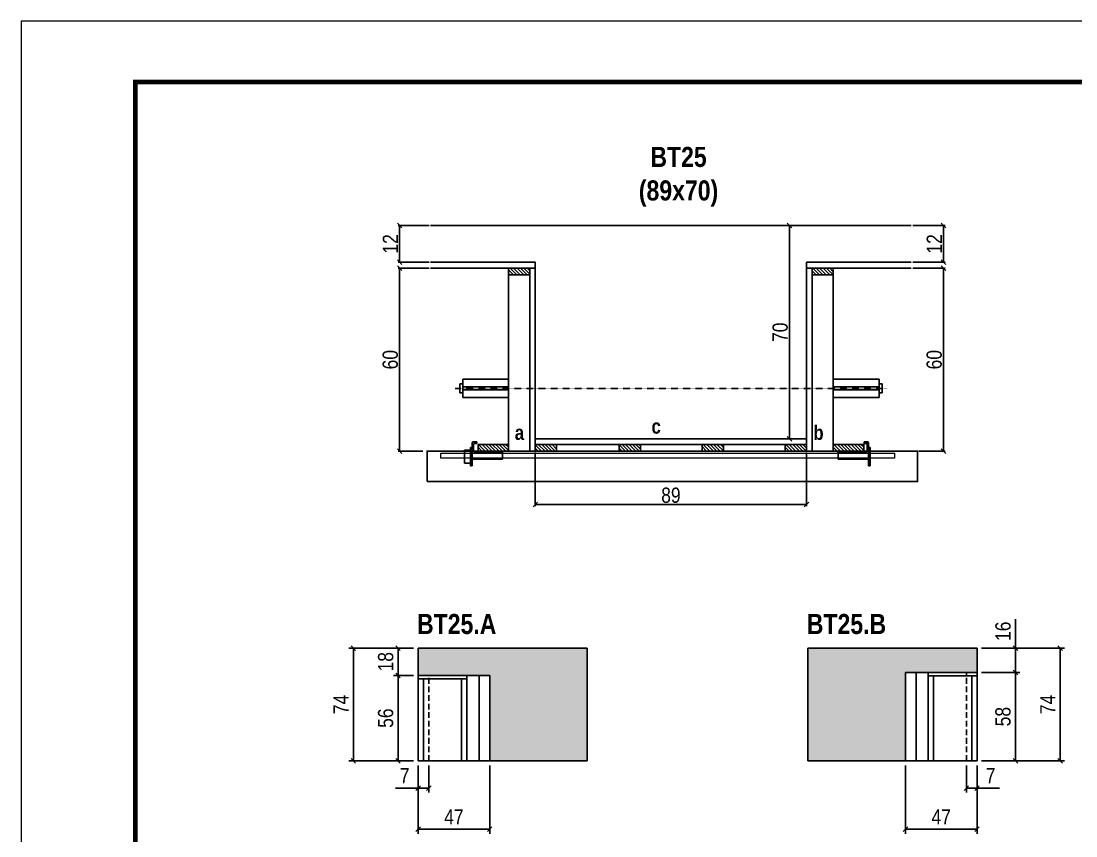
# Model space of a CAD drawing. Extents: x 3309 to 9563, y -2522 to 14608.
# Drawn here: x 4894 to 5587, y 2587 to 3122 of the extents above; entities that cross this region are included whole.
import ezdxf

# ---------------------------------------------------------------- set-up
doc = ezdxf.new("R2010")
doc.units = 0
doc.linetypes.add('DASHED', pattern=[0.75, 0.5, -0.25])
doc.linetypes.add('HIDDEN', pattern=[0.375, 0.25, -0.125])
for name, color, linetype in [('barrote', 251, 'Continuous'), ('COTA', 241, 'Continuous'), ('detalhes', 4, 'Continuous'), ('NOMENCLATURA', 7, 'Continuous'), ('Painéis', 200, 'Continuous'), ('presilha', 1, 'Continuous'), ('SARR_2.2x10', 60, 'Continuous'), ('SARR_2.2x7', 40, 'Continuous'), ('SARR_3.5x7', 81, 'Continuous'), ('TENSOR', 3, 'Continuous')]:
    doc.layers.add(name, color=color, linetype=linetype)
for name, color, linetype, lineweight in [('CONCRETO', 251, 'Continuous', 25), ('Folhas', 255, 'Continuous', 9), ('SARRAFO DE PRESSAO', 251, 'DASHED', 9), ('SCO-___-LAJ', 2, 'Continuous', 0)]:
    doc.layers.add(name, color=color, linetype=linetype, lineweight=lineweight)
doc.styles.add('COTA TECNICA', font='techl___.ttf', dxfattribs={"height": 10})
doc.styles.add('COTA TECNICA 2X', font='techl___.ttf', dxfattribs={"height": 10})
doc.styles.add('TECNICA', font='techb___.ttf', dxfattribs={"height": 10})
doc.dimstyles.new('PAINEL', dxfattribs={"dimtxt": 10, "dimasz": 3, "dimexe": 3, "dimexo": 3, "dimgap": 3, "dimtad": 1, "dimdec": 1, "dimzin": 12, "dimdsep": 46, "dimtxsty": 'COTA TECNICA', "dimblk1": 'OBLIQUE', "dimblk2": 'OBLIQUE', "dimsah": 1, "dimcen": 0.9, "dimclrd": 4, "dimclre": 4, "dimclrt": 240, "dimadec": 1, "dimazin": 3, "dimtfac": 1, "dimtdec": 1, "dimtmove": 0, "dimatfit": 3, "dimfxl": 1, "dimtolj": 1, "dimtzin": 12, "dimarcsym": 0})
doc.dimstyles.new('SECAO', dxfattribs={"dimscale": 0.333333, "dimtxt": 5, "dimasz": 9, "dimexe": 3, "dimexo": 3, "dimgap": 3, "dimtad": 1, "dimdec": 1, "dimlfac": 0.5, "dimzin": 12, "dimdsep": 46, "dimtxsty": 'COTA TECNICA 2X', "dimblk1": 'OBLIQUE', "dimblk2": 'OBLIQUE', "dimsah": 1, "dimcen": 0.9, "dimclrd": 4, "dimclre": 4, "dimclrt": 240, "dimadec": 1, "dimazin": 3, "dimtfac": 1, "dimtdec": 1, "dimtmove": 0, "dimatfit": 3, "dimfxl": 1, "dimtolj": 1, "dimtzin": 12, "dimarcsym": 0})

# ---------------------------------------------------------------- blocks, each defined once
blk = doc.blocks.new('9999999999')
at = {"layer": 'Folhas'}
blk.add_lwpolyline([(98138.98, 34190.21), (99623.98, 34190.21), (99623.98, 35240.21), (98138.98, 35240.21)], close=True, dxfattribs=at)
at = {"layer": 'Folhas', "color": 30, "const_width": 3}
blk.add_lwpolyline([(98213.98, 34230.21), (99583.98, 34230.21), (99583.98, 35200.21), (98213.98, 35200.21)], close=True, dxfattribs=at)
blk = doc.blocks.new('PRESILHA METÁLICA 1')
at = {"layer": 'presilha'}
for p, q in [((12, 21), (8.6, 21)), ((12, 21), (12, 19.5)), ((0, 13), (6, 13)), ((0, 13), (0, 0)), ((6, 15.5), (7.5, 15.5)), ((6, -2.5), (6, 15.5)), ((6, 13), (6, 0)), ((7.5, 10.6), (7.5, 19.9)), ((7.5, 15.5), (7.5, -2.5)), ((9, 11.6), (9, 18.9)), ((12, 19.5), (9.6, 19.5)), ((37.5, 11), (9.6, 11)), ((37.5, 11), (37.5, 4.1)), ((6, 0), (0, 0)), ((37.5, 4.1), (7.5, 4.1)), ((7.5, -2.5), (6, -2.5))]:
    blk.add_line(p, q, dxfattribs=at)
for centre, radius, start, end in [((8.6, 19.9), 1.14, 90, 180), ((9.6, 18.9), 0.57, 90, 180), ((9.6, 11.6), 0.57, 180, 270)]:
    blk.add_arc(centre, radius, start, end, dxfattribs=at)
blk = doc.blocks.new('PRESILHA METÁLICA 2')
at = {"layer": 'presilha'}
for p, q in [((-5.2, 23.5), (-5.2, 22)), ((-5.2, 23.5), (-1.9, 23.5)), ((-5.2, 22), (-2.8, 22)), ((-2.2, 14.1), (-2.2, 21.4)), ((-0.8, 14.6), (-0.8, 22.4)), ((-30.8, 13.5), (-30.8, 6.6)), ((-30.8, 13.5), (-2.8, 13.5)), ((0.8, 18), (-0.8, 18)), ((-0.8, 18), (-0.8, 0)), ((0.8, 0), (0.8, 18)), ((-30.8, 6.6), (-0.8, 6.6)), ((-0.8, 0), (0.8, 0))]:
    blk.add_line(p, q, dxfattribs=at)
for centre, radius, start, end in [((-2.8, 21.4), 0.57, 0, 90), ((-1.9, 22.4), 1.14, 0, 90), ((-2.8, 14.1), 0.57, 270, 0)]:
    blk.add_arc(centre, radius, start, end, dxfattribs=at)
blk = doc.blocks.new('_Oblique')
at = {"color": 0, "linetype": 'ByBlock', "lineweight": -2}
blk.add_line((-0.5, -0.5), (0.5, 0.5), dxfattribs=at)
blk = doc.blocks.new('*D3094')
at = {"layer": 'COTA', "color": 4, "lineweight": -2, "transparency": 16777216}
for p, q in [((5162.17, 2959.9), (5141.82, 2959.9)), ((5142.82, 2959.9), (5142.82, 2839.9)), ((5158.06, 2839.9), (5141.82, 2839.9))]:
    blk.add_line(p, q, dxfattribs=at)
at = {"layer": 'Defpoints', "color": 0, "transparency": 16777216}
for p in [(5163.17, 2959.9), (5142.82, 2839.9), (5159.06, 2839.9)]:
    blk.add_point(p, dxfattribs=at)
at = {"layer": 'COTA', "color": 4, "lineweight": -2, "transparency": 16777216, "xscale": 3, "yscale": 3, "zscale": 3}
for p, rotation in [((5142.82, 2959.9), 90), ((5142.82, 2839.9), 270)]:
    blk.add_blockref('_Oblique', p, dxfattribs=dict(at, rotation=rotation))
at = {"layer": 'COTA', "color": 240, "transparency": 16777216, "insert": (5136.72, 2899.9), "char_height": 10, "attachment_point": 5, "rotation": 90, "style": 'COTA TECNICA 2X'}
blk.add_mtext('\\A1;60', dxfattribs=at)
blk = doc.blocks.new('*D3095')
at = {"layer": 'COTA', "color": 4, "lineweight": -2, "transparency": 16777216}
for p, q in [((5479.57, 2959.9), (5500.79, 2959.9)), ((5499.79, 2959.9), (5499.79, 2839.9)), ((5483.68, 2839.9), (5500.79, 2839.9))]:
    blk.add_line(p, q, dxfattribs=at)
at = {"layer": 'Defpoints', "color": 0, "transparency": 16777216}
for p in [(5478.57, 2959.9), (5482.68, 2839.9), (5499.79, 2839.9)]:
    blk.add_point(p, dxfattribs=at)
at = {"layer": 'COTA', "color": 4, "lineweight": -2, "transparency": 16777216, "xscale": 3, "yscale": 3, "zscale": 3}
for p, rotation in [((5499.79, 2959.9), 90), ((5499.79, 2839.9), 270)]:
    blk.add_blockref('_Oblique', p, dxfattribs=dict(at, rotation=rotation))
at = {"layer": 'COTA', "color": 240, "transparency": 16777216, "insert": (5493.68, 2899.9), "char_height": 10, "attachment_point": 5, "rotation": 90, "style": 'COTA TECNICA 2X'}
blk.add_mtext('\\A1;60', dxfattribs=at)
blk = doc.blocks.new('*D3096')
at = {"layer": 'COTA', "color": 4, "lineweight": -2, "transparency": 16777216}
for p, q in [((5408.87, 2987.9), (5397.69, 2987.9)), ((5398.69, 2847.9), (5398.69, 2987.9)), ((5408.87, 2847.9), (5397.69, 2847.9))]:
    blk.add_line(p, q, dxfattribs=at)
at = {"layer": 'Defpoints', "color": 0, "transparency": 16777216}
for p in [(5398.69, 2987.9), (5409.87, 2987.9), (5409.87, 2847.9)]:
    blk.add_point(p, dxfattribs=at)
at = {"layer": 'COTA', "color": 4, "lineweight": -2, "transparency": 16777216, "xscale": 3, "yscale": 3, "zscale": 3}
for p, rotation in [((5398.69, 2987.9), 90), ((5398.69, 2847.9), 270)]:
    blk.add_blockref('_Oblique', p, dxfattribs=dict(at, rotation=rotation))
at = {"layer": 'COTA', "color": 240, "transparency": 16777216, "insert": (5392.59, 2917.9), "char_height": 10, "attachment_point": 5, "rotation": 90, "style": 'COTA TECNICA 2X'}
blk.add_mtext('\\A1;70', dxfattribs=at)
blk = doc.blocks.new('*D3097')
at = {"layer": 'COTA', "color": 4, "lineweight": -2, "transparency": 16777216}
for p, q in [((5479.57, 2987.9), (5500.79, 2987.9)), ((5499.79, 2963.9), (5499.79, 2987.9)), ((5479.57, 2963.9), (5500.79, 2963.9))]:
    blk.add_line(p, q, dxfattribs=at)
at = {"layer": 'Defpoints', "color": 0, "transparency": 16777216}
for p in [(5478.57, 2987.9), (5499.79, 2987.9), (5478.57, 2963.9)]:
    blk.add_point(p, dxfattribs=at)
at = {"layer": 'COTA', "color": 4, "lineweight": -2, "transparency": 16777216, "xscale": 3, "yscale": 3, "zscale": 3}
for p, rotation in [((5499.79, 2987.9), 90), ((5499.79, 2963.9), 270)]:
    blk.add_blockref('_Oblique', p, dxfattribs=dict(at, rotation=rotation))
at = {"layer": 'COTA', "color": 240, "transparency": 16777216, "insert": (5493.73, 2975.9), "char_height": 10, "attachment_point": 5, "rotation": 90, "style": 'COTA TECNICA 2X'}
blk.add_mtext('\\A1;12', dxfattribs=at)
blk = doc.blocks.new('*D3105')
at = {"layer": 'COTA', "color": 4, "lineweight": -2, "transparency": 16777216}
for p, q in [((5162.17, 2987.9), (5141.82, 2987.9)), ((5142.82, 2963.9), (5142.82, 2987.9)), ((5162.17, 2963.9), (5141.82, 2963.9))]:
    blk.add_line(p, q, dxfattribs=at)
at = {"layer": 'Defpoints', "color": 0, "transparency": 16777216}
for p in [(5142.82, 2987.9), (5163.17, 2987.9), (5163.17, 2963.9)]:
    blk.add_point(p, dxfattribs=at)
at = {"layer": 'COTA', "color": 4, "lineweight": -2, "transparency": 16777216, "xscale": 3, "yscale": 3, "zscale": 3}
for p, rotation in [((5142.82, 2987.9), 90), ((5142.82, 2963.9), 270)]:
    blk.add_blockref('_Oblique', p, dxfattribs=dict(at, rotation=rotation))
at = {"layer": 'COTA', "color": 240, "transparency": 16777216, "insert": (5136.76, 2975.9), "char_height": 10, "attachment_point": 5, "rotation": 90, "style": 'COTA TECNICA 2X'}
blk.add_mtext('\\A1;12', dxfattribs=at)
blk = doc.blocks.new('*D3111')
at = {"layer": 'COTA', "color": 4, "lineweight": -2, "transparency": 16777216}
for p, q in [((5231.87, 2838.9), (5231.87, 2803.81)), ((5409.87, 2838.9), (5409.87, 2803.81)), ((5231.87, 2804.81), (5409.87, 2804.81))]:
    blk.add_line(p, q, dxfattribs=at)
at = {"layer": 'Defpoints', "color": 0, "transparency": 16777216}
for p in [(5231.87, 2839.9), (5409.87, 2839.9), (5409.87, 2804.81)]:
    blk.add_point(p, dxfattribs=at)
at = {"layer": 'COTA', "color": 4, "lineweight": -2, "transparency": 16777216, "xscale": 3, "yscale": 3, "zscale": 3, "rotation": 180}
blk.add_blockref('_Oblique', (5231.87, 2804.81), dxfattribs=at)
at = {"layer": 'COTA', "color": 4, "lineweight": -2, "transparency": 16777216, "xscale": 3, "yscale": 3, "zscale": 3}
blk.add_blockref('_Oblique', (5409.87, 2804.81), dxfattribs=at)
at = {"layer": 'COTA', "color": 240, "transparency": 16777216, "insert": (5320.87, 2810.91), "char_height": 10, "attachment_point": 5, "style": 'COTA TECNICA 2X'}
blk.add_mtext('\\A1;89', dxfattribs=at)
blk = doc.blocks.new('*D3100')
at = {"layer": 'COTA', "color": 4, "lineweight": -2, "transparency": 16777216}
for p, q in [((5154.93, 2633.67), (5154.93, 2588.81)), ((5201.93, 2633.67), (5201.93, 2588.81)), ((5154.93, 2591.81), (5201.93, 2591.81))]:
    blk.add_line(p, q, dxfattribs=at)
at = {"layer": 'Defpoints', "color": 0, "transparency": 16777216}
for p in [(5154.93, 2636.67), (5201.93, 2636.67), (5201.93, 2591.81)]:
    blk.add_point(p, dxfattribs=at)
at = {"layer": 'COTA', "color": 4, "lineweight": -2, "transparency": 16777216, "xscale": 3, "yscale": 3, "zscale": 3, "rotation": 180}
blk.add_blockref('_Oblique', (5154.93, 2591.81), dxfattribs=at)
at = {"layer": 'COTA', "color": 4, "lineweight": -2, "transparency": 16777216, "xscale": 3, "yscale": 3, "zscale": 3}
blk.add_blockref('_Oblique', (5201.93, 2591.81), dxfattribs=at)
at = {"layer": 'COTA', "color": 240, "transparency": 16777216, "insert": (5178.43, 2599.88), "char_height": 10, "attachment_point": 5, "style": 'COTA TECNICA'}
blk.add_mtext('\\A1;47', dxfattribs=at)
blk = doc.blocks.new('*D3101')
at = {"layer": 'COTA', "color": 4, "lineweight": -2, "transparency": 16777216}
for p, q in [((5151.93, 2692.67), (5138.77, 2692.67)), ((5141.77, 2692.67), (5141.77, 2636.67)), ((5151.93, 2636.67), (5138.77, 2636.67))]:
    blk.add_line(p, q, dxfattribs=at)
at = {"layer": 'Defpoints', "color": 0, "transparency": 16777216}
for p in [(5154.93, 2692.67), (5141.77, 2636.67), (5154.93, 2636.67)]:
    blk.add_point(p, dxfattribs=at)
at = {"layer": 'COTA', "color": 4, "lineweight": -2, "transparency": 16777216, "xscale": 3, "yscale": 3, "zscale": 3}
for p, rotation in [((5141.77, 2692.67), 90), ((5141.77, 2636.67), 270)]:
    blk.add_blockref('_Oblique', p, dxfattribs=dict(at, rotation=rotation))
at = {"layer": 'COTA', "color": 240, "transparency": 16777216, "insert": (5133.66, 2664.67), "char_height": 10, "attachment_point": 5, "rotation": 90, "style": 'COTA TECNICA'}
blk.add_mtext('\\A1;56', dxfattribs=at)
blk = doc.blocks.new('*D3102')
at = {"layer": 'COTA', "color": 4, "lineweight": -2, "transparency": 16777216}
for p, q in [((5151.93, 2710.67), (5138.77, 2710.67)), ((5141.77, 2692.67), (5141.77, 2710.67)), ((5151.93, 2692.67), (5138.77, 2692.67))]:
    blk.add_line(p, q, dxfattribs=at)
at = {"layer": 'Defpoints', "color": 0, "transparency": 16777216}
for p in [(5141.77, 2710.67), (5154.93, 2710.67), (5154.93, 2692.67)]:
    blk.add_point(p, dxfattribs=at)
at = {"layer": 'COTA', "color": 4, "lineweight": -2, "transparency": 16777216, "xscale": 3, "yscale": 3, "zscale": 3}
for p, rotation in [((5141.77, 2710.67), 90), ((5141.77, 2692.67), 270)]:
    blk.add_blockref('_Oblique', p, dxfattribs=dict(at, rotation=rotation))
at = {"layer": 'COTA', "color": 240, "transparency": 16777216, "insert": (5133.68, 2701.67), "char_height": 10, "attachment_point": 5, "rotation": 90, "style": 'COTA TECNICA'}
blk.add_mtext('\\A1;18', dxfattribs=at)
blk = doc.blocks.new('*D3103')
at = {"layer": 'COTA', "color": 4, "lineweight": -2, "transparency": 16777216}
for p, q in [((5151.93, 2710.67), (5109.45, 2710.67)), ((5112.45, 2636.67), (5112.45, 2710.67)), ((5151.93, 2636.67), (5109.45, 2636.67))]:
    blk.add_line(p, q, dxfattribs=at)
at = {"layer": 'Defpoints', "color": 0, "transparency": 16777216}
for p in [(5112.45, 2710.67), (5154.93, 2710.67), (5154.93, 2636.67)]:
    blk.add_point(p, dxfattribs=at)
at = {"layer": 'COTA', "color": 4, "lineweight": -2, "transparency": 16777216, "xscale": 3, "yscale": 3, "zscale": 3}
for p, rotation in [((5112.45, 2710.67), 90), ((5112.45, 2636.67), 270)]:
    blk.add_blockref('_Oblique', p, dxfattribs=dict(at, rotation=rotation))
at = {"layer": 'COTA', "color": 240, "transparency": 16777216, "insert": (5104.38, 2673.67), "char_height": 10, "attachment_point": 5, "rotation": 90, "style": 'COTA TECNICA'}
blk.add_mtext('\\A1;74', dxfattribs=at)
blk = doc.blocks.new('*D3104')
at = {"layer": 'COTA', "color": 4, "lineweight": -2, "transparency": 16777216}
for p, q in [((5154.93, 2633.67), (5154.93, 2615.77)), ((5161.93, 2633.67), (5161.93, 2615.77)), ((5154.93, 2618.77), (5140.2, 2618.77)), ((5161.93, 2618.77), (5154.93, 2618.77))]:
    blk.add_line(p, q, dxfattribs=at)
at = {"layer": 'Defpoints', "color": 0, "transparency": 16777216}
for p in [(5154.93, 2636.67), (5161.93, 2636.67), (5154.93, 2618.77)]:
    blk.add_point(p, dxfattribs=at)
at = {"layer": 'COTA', "color": 4, "lineweight": -2, "transparency": 16777216, "xscale": 3, "yscale": 3, "zscale": 3, "rotation": 180}
blk.add_blockref('_Oblique', (5154.93, 2618.77), dxfattribs=at)
at = {"layer": 'COTA', "color": 4, "lineweight": -2, "transparency": 16777216, "xscale": 3, "yscale": 3, "zscale": 3}
blk.add_blockref('_Oblique', (5161.93, 2618.77), dxfattribs=at)
at = {"layer": 'COTA', "color": 240, "transparency": 16777216, "insert": (5146.07, 2626.85), "char_height": 10, "attachment_point": 5, "style": 'COTA TECNICA'}
blk.add_mtext('\\A1;7', dxfattribs=at)
blk = doc.blocks.new('*D3106')
at = {"layer": 'COTA', "color": 4, "lineweight": -2, "transparency": 16777216}
for p, q in [((5474.78, 2633.67), (5474.78, 2588.81)), ((5521.78, 2633.67), (5521.78, 2588.81)), ((5521.78, 2591.81), (5474.78, 2591.81))]:
    blk.add_line(p, q, dxfattribs=at)
at = {"layer": 'Defpoints', "color": 0, "transparency": 16777216}
for p in [(5474.78, 2636.67), (5521.78, 2636.67), (5474.78, 2591.81)]:
    blk.add_point(p, dxfattribs=at)
at = {"layer": 'COTA', "color": 4, "lineweight": -2, "transparency": 16777216, "xscale": 3, "yscale": 3, "zscale": 3, "rotation": 180}
blk.add_blockref('_Oblique', (5474.78, 2591.81), dxfattribs=at)
at = {"layer": 'COTA', "color": 4, "lineweight": -2, "transparency": 16777216, "xscale": 3, "yscale": 3, "zscale": 3}
blk.add_blockref('_Oblique', (5521.78, 2591.81), dxfattribs=at)
at = {"layer": 'COTA', "color": 240, "transparency": 16777216, "insert": (5498.28, 2599.88), "char_height": 10, "attachment_point": 5, "style": 'COTA TECNICA'}
blk.add_mtext('\\A1;47', dxfattribs=at)
blk = doc.blocks.new('*D3107')
at = {"layer": 'COTA', "color": 4, "lineweight": -2, "transparency": 16777216}
for p, q in [((5524.78, 2694.67), (5549.98, 2694.67)), ((5546.98, 2694.67), (5546.98, 2636.67)), ((5524.78, 2636.67), (5549.98, 2636.67))]:
    blk.add_line(p, q, dxfattribs=at)
at = {"layer": 'Defpoints', "color": 0, "transparency": 16777216}
for p in [(5521.78, 2694.67), (5521.78, 2636.67), (5546.98, 2636.67)]:
    blk.add_point(p, dxfattribs=at)
at = {"layer": 'COTA', "color": 4, "lineweight": -2, "transparency": 16777216, "xscale": 3, "yscale": 3, "zscale": 3}
for p, rotation in [((5546.98, 2694.67), 90), ((5546.98, 2636.67), 270)]:
    blk.add_blockref('_Oblique', p, dxfattribs=dict(at, rotation=rotation))
at = {"layer": 'COTA', "color": 240, "transparency": 16777216, "insert": (5538.85, 2665.67), "char_height": 10, "attachment_point": 5, "rotation": 90, "style": 'COTA TECNICA'}
blk.add_mtext('\\A1;58', dxfattribs=at)
blk = doc.blocks.new('*D3108')
at = {"layer": 'COTA', "color": 4, "lineweight": -2, "transparency": 16777216}
for p, q in [((5546.98, 2710.67), (5546.98, 2729.68)), ((5524.78, 2710.67), (5549.98, 2710.67)), ((5546.98, 2694.67), (5546.98, 2710.67)), ((5524.78, 2694.67), (5549.98, 2694.67))]:
    blk.add_line(p, q, dxfattribs=at)
at = {"layer": 'Defpoints', "color": 0, "transparency": 16777216}
for p in [(5521.78, 2710.67), (5546.98, 2710.67), (5521.78, 2694.67)]:
    blk.add_point(p, dxfattribs=at)
at = {"layer": 'COTA', "color": 4, "lineweight": -2, "transparency": 16777216, "xscale": 3, "yscale": 3, "zscale": 3}
for p, rotation in [((5546.98, 2710.67), 90), ((5546.98, 2694.67), 270)]:
    blk.add_blockref('_Oblique', p, dxfattribs=dict(at, rotation=rotation))
at = {"layer": 'COTA', "color": 240, "transparency": 16777216, "insert": (5538.88, 2721.68), "char_height": 10, "attachment_point": 5, "rotation": 90, "style": 'COTA TECNICA'}
blk.add_mtext('\\A1;16', dxfattribs=at)
blk = doc.blocks.new('*D3109')
at = {"layer": 'COTA', "color": 4, "lineweight": -2, "transparency": 16777216}
for p, q in [((5524.78, 2710.67), (5579.3, 2710.67)), ((5576.3, 2636.67), (5576.3, 2710.67)), ((5524.78, 2636.67), (5579.3, 2636.67))]:
    blk.add_line(p, q, dxfattribs=at)
at = {"layer": 'Defpoints', "color": 0, "transparency": 16777216}
for p in [(5521.78, 2710.67), (5576.3, 2710.67), (5521.78, 2636.67)]:
    blk.add_point(p, dxfattribs=at)
at = {"layer": 'COTA', "color": 4, "lineweight": -2, "transparency": 16777216, "xscale": 3, "yscale": 3, "zscale": 3}
for p, rotation in [((5576.3, 2710.67), 90), ((5576.3, 2636.67), 270)]:
    blk.add_blockref('_Oblique', p, dxfattribs=dict(at, rotation=rotation))
at = {"layer": 'COTA', "color": 240, "transparency": 16777216, "insert": (5568.23, 2673.67), "char_height": 10, "attachment_point": 5, "rotation": 90, "style": 'COTA TECNICA'}
blk.add_mtext('\\A1;74', dxfattribs=at)
blk = doc.blocks.new('*D3110')
at = {"layer": 'COTA', "color": 4, "lineweight": -2, "transparency": 16777216}
for p, q in [((5514.78, 2633.67), (5514.78, 2615.77)), ((5521.78, 2633.67), (5521.78, 2615.77)), ((5514.78, 2618.77), (5521.78, 2618.77)), ((5521.78, 2618.77), (5536.51, 2618.77))]:
    blk.add_line(p, q, dxfattribs=at)
at = {"layer": 'Defpoints', "color": 0, "transparency": 16777216}
for p in [(5514.78, 2636.67), (5521.78, 2636.67), (5521.78, 2618.77)]:
    blk.add_point(p, dxfattribs=at)
at = {"layer": 'COTA', "color": 4, "lineweight": -2, "transparency": 16777216, "xscale": 3, "yscale": 3, "zscale": 3, "rotation": 180}
blk.add_blockref('_Oblique', (5514.78, 2618.77), dxfattribs=at)
at = {"layer": 'COTA', "color": 4, "lineweight": -2, "transparency": 16777216, "xscale": 3, "yscale": 3, "zscale": 3}
blk.add_blockref('_Oblique', (5521.78, 2618.77), dxfattribs=at)
at = {"layer": 'COTA', "color": 240, "transparency": 16777216, "insert": (5530.65, 2626.85), "char_height": 10, "attachment_point": 5, "style": 'COTA TECNICA'}
blk.add_mtext('\\A1;7', dxfattribs=at)

msp = doc.modelspace()

# ---------------------------------------------------------------- hatches: boundary and pattern name
at = {"layer": 'COTA'}
h = msp.add_hatch(dxfattribs=at)
h.set_pattern_fill('AR-CONC', color=256, scale=0.03)
h.set_pattern_definition([(50, (877.9878, -4), (5.46554, -0.4781726), [0.5715, -6.2865]), (355, (877.988, -4), (-1.0573026, 5.7317054), [0.4572, -5.0292175]), (100.45144, (878.443, -4.04), (4.4082374, 5.2535326), [0.4857, -5.3427073]), (46.1842, (877.988, -2.476), (8.132371, -1.26127), [0.85725, -9.42975]), (96.63556, (878.6655, -2.581), (7.122124, 7.422784), [0.728551, -8.014068]), (351.18415, (877.988, -2.476), (7.122124, 7.422784), [0.685799, -7.543792]), (21, (878.7498, -2.857), (4.5484317, -3.067956), [0.5715, -6.2865]), (326, (878.75, -2.857), (1.854061, 5.525639), [0.4572, -5.0292]), (71.45144, (879.129, -3.1127), (6.4024926, 2.457683), [0.4857, -5.342698]), (37.5, (877.9878, -4), (0.0926581, 2.5366512), [0, -4.96824, 0, -5.1054, 0, -5.04825]), (7.5, (877.9878, -4), (2.0045899, 3.0054172), [0, -2.91084, 0, -4.85394, 0, -1.92405]), (327.5, (876.2885, -4), (4.06771786, -0.1718623), [0, -1.905, 0, -5.9436, 0, -7.8867]), (317.5, (875.5265, -4), (4.4438754, 0.7627947), [0, -2.4765, 0, -3.94716, 0, -5.6007])])
h.paths.add_polyline_path([(5265.93, 2710.67), (5154.93, 2710.67), (5154.93, 2692.67), (5201.93, 2692.67), (5201.93, 2636.67), (5265.93, 2636.67)])
h = msp.add_hatch(dxfattribs=at)
h.set_pattern_fill('AR-CONC', color=256, scale=0.03)
h.set_pattern_definition([(50, (900, 0), (5.46554, -0.4781726), [0.5715, -6.2865]), (355, (900, 0), (-1.0573026, 5.7317054), [0.4572, -5.0292175]), (100.45144, (900.4555, -0.04), (4.4082374, 5.2535326), [0.4857, -5.3427073]), (46.1842, (900, 1.524), (8.132371, -1.26127), [0.85725, -9.42975]), (96.63556, (900.678, 1.419), (7.122124, 7.422784), [0.728551, -8.014068]), (351.18415, (900, 1.524), (7.122124, 7.422784), [0.685799, -7.543792]), (21, (900.762, 1.143), (4.5484317, -3.067956), [0.5715, -6.2865]), (326, (900.762, 1.143), (1.854061, 5.525639), [0.4572, -5.0292]), (71.45144, (901.141, 0.8873), (6.4024926, 2.457683), [0.4857, -5.342698]), (37.5, (900, 0), (0.0926581, 2.5366512), [0, -4.96824, 0, -5.1054, 0, -5.04825]), (7.5, (900, 0), (2.0045899, 3.0054172), [0, -2.91084, 0, -4.85394, 0, -1.92405]), (327.5, (898.3007, 0), (4.06771786, -0.1718623), [0, -1.905, 0, -5.9436, 0, -7.8867]), (317.5, (897.5387, 0), (4.4438754, 0.7627947), [0, -2.4765, 0, -3.94716, 0, -5.6007])])
h.paths.add_polyline_path([(5410.78, 2636.67), (5474.78, 2636.67), (5474.78, 2694.67), (5521.78, 2694.67), (5521.78, 2710.67), (5410.78, 2710.67)])
at = {"layer": 'SARR_2.2x10'}
h = msp.add_hatch(dxfattribs=at)
h.set_pattern_fill('ANSI31', color=256, scale=0.5, angle=90)
h.set_pattern_definition([(135, (38387.8078, -120672.271), (-1.122532015, -1.122532015), [])])
h.paths.add_polyline_path([(5194.27, 2844.3), (5194.27, 2839.9), (5214.27, 2839.9), (5214.27, 2844.3)])
h = msp.add_hatch(dxfattribs=at)
h.set_pattern_fill('ANSI31', color=256, scale=0.5, angle=90)
h.set_pattern_definition([(135, (38621.0078, -120672.271), (-1.122532015, -1.122532015), [])])
h.paths.add_polyline_path([(5427.47, 2844.3), (5427.47, 2839.9), (5447.47, 2839.9), (5447.47, 2844.3)])
at = {"layer": 'SARR_2.2x7'}
h = msp.add_hatch(dxfattribs=at)
h.set_pattern_fill('ANSI31', color=256, scale=0.5, angle=90)
h.set_pattern_definition([(135, (38401.8078, -120556.671), (-1.122532015, -1.122532015), [])])
h.paths.add_polyline_path([(5228.27, 2959.9), (5228.27, 2955.5), (5214.27, 2955.5), (5214.27, 2959.9)])
h = msp.add_hatch(dxfattribs=at)
h.set_pattern_fill('ANSI31', color=256, scale=0.5, angle=90)
h.set_pattern_definition([(135, (38521.8078, -120556.671), (-1.122532015, -1.122532015), [])])
h.paths.add_polyline_path([(5413.47, 2959.9), (5413.47, 2955.5), (5427.47, 2955.5), (5427.47, 2959.9)])
h = msp.add_hatch(dxfattribs=at)
h.set_pattern_fill('ANSI31', color=256, scale=0.5, angle=90)
h.set_pattern_definition([(135, (38467.4078, -120672.271), (-1.122532015, -1.122532015), [])])
h.paths.add_polyline_path([(5245.87, 2839.9), (5245.87, 2844.3), (5231.87, 2844.3), (5231.87, 2839.9)])
h = msp.add_hatch(dxfattribs=at)
h.set_pattern_fill('ANSI31', color=256, scale=0.5, angle=90)
h.set_pattern_definition([(135, (38522.4387, -120672.271), (-1.122532015, -1.122532015), [])])
h.paths.add_polyline_path([(5300.9, 2839.9), (5300.9, 2844.3), (5286.9, 2844.3), (5286.9, 2839.9)])
h = msp.add_hatch(dxfattribs=at)
h.set_pattern_fill('ANSI31', color=256, scale=0.5, angle=90)
h.set_pattern_definition([(135, (38537.5163, -120672.271), (-1.122532015, -1.122532015), [])])
h.paths.add_polyline_path([(5341.3, 2839.9), (5341.3, 2844.3), (5355.3, 2844.3), (5355.3, 2839.9)])
h = msp.add_hatch(dxfattribs=at)
h.set_pattern_fill('ANSI31', color=256, scale=0.5, angle=90)
h.set_pattern_definition([(135, (38607.4078, -120672.271), (-1.122532015, -1.122532015), [])])
h.paths.add_polyline_path([(5395.87, 2844.3), (5395.87, 2839.9), (5409.87, 2839.9), (5409.87, 2844.3)])

# ---------------------------------------------------------------- linework, layer by layer
at = {"ltscale": 3}
for p, q in [((5184.27, 2887.07), (5184.27, 2875.07)), ((5184.27, 2887.07), (5214.27, 2887.07)), ((5457.47, 2887.07), (5427.47, 2887.07)), ((5457.47, 2887.07), (5457.47, 2875.07)), ((5182.27, 2884.07), (5182.27, 2878.07)), ((5184.27, 2884.07), (5182.27, 2884.07)), ((5214.27, 2882.07), (5184.27, 2882.07)), ((5214.27, 2880.07), (5184.27, 2880.07)), ((5427.47, 2882.07), (5457.47, 2882.07)), ((5427.47, 2880.07), (5457.47, 2880.07)), ((5459.47, 2884.07), (5457.47, 2884.07)), ((5459.47, 2884.07), (5459.47, 2878.07)), ((5184.27, 2878.07), (5182.27, 2878.07)), ((5184.27, 2875.07), (5214.27, 2875.07)), ((5457.47, 2875.07), (5427.47, 2875.07)), ((5457.47, 2878.07), (5459.47, 2878.07))]:
    msp.add_line(p, q, dxfattribs=at)
at = {"layer": 'barrote'}
msp.add_lwpolyline([(5160.81, 2819.9), (5482.73, 2819.9), (5482.73, 2839.9), (5160.81, 2839.9)], close=True, dxfattribs=at)
at = {"layer": 'CONCRETO', "linetype": 'Continuous'}
msp.add_line((5478.57, 2987.9), (5163.17, 2987.9), dxfattribs=at)
at = {"layer": 'COTA'}
for p, q in [((5154.93, 2692.67), (5154.93, 2710.67)), ((5154.93, 2710.67), (5265.93, 2710.67)), ((5265.93, 2636.67), (5265.93, 2710.67)), ((5521.78, 2710.67), (5410.78, 2710.67)), ((5410.78, 2636.67), (5410.78, 2710.67)), ((5521.78, 2694.67), (5521.78, 2710.67)), ((5201.93, 2636.67), (5265.93, 2636.67)), ((5474.78, 2636.67), (5410.78, 2636.67))]:
    msp.add_line(p, q, dxfattribs=at)
at = {"layer": 'detalhes', "color": 250}
msp.add_line((5160.81, 2819.9), (5160.81, 2839.9), dxfattribs=at)
at = {"layer": 'Painéis', "linetype": 'ByBlock'}
for p, q in [((5521.78, 2694.67), (5474.78, 2694.67)), ((5474.78, 2694.67), (5474.78, 2636.67)), ((5521.78, 2694.67), (5521.78, 2636.67)), ((5154.93, 2692.67), (5154.93, 2636.67)), ((5154.93, 2692.67), (5201.93, 2692.67)), ((5201.93, 2692.67), (5201.93, 2636.67)), ((5201.93, 2636.67), (5154.93, 2636.67)), ((5474.78, 2636.67), (5521.78, 2636.67))]:
    msp.add_line(p, q, dxfattribs=at)
at = {"layer": 'Painéis', "linetype": 'Continuous', "elevation": 0}
for points in [[(5163.17, 2959.9), (5231.87, 2959.9), (5231.87, 2963.9), (5163.17, 2963.9)], [(5478.57, 2959.9), (5409.87, 2959.9), (5409.87, 2963.9), (5478.57, 2963.9)]]:
    msp.add_lwpolyline(points, dxfattribs=at)
at = {"layer": 'Painéis', "linetype": 'Continuous'}
for points in [[(5228.27, 2839.9), (5228.27, 2959.9), (5231.87, 2959.9), (5231.87, 2839.9)], [(5413.47, 2839.9), (5413.47, 2959.9), (5409.87, 2959.9), (5409.87, 2839.9)], [(5409.87, 2847.9), (5231.87, 2847.9), (5231.87, 2844.3), (5409.87, 2844.3)]]:
    msp.add_lwpolyline(points, close=True, dxfattribs=at)
at = {"layer": 'SARR_2.2x10'}
for points in [[(5194.27, 2844.3), (5214.27, 2844.3), (5214.27, 2839.9), (5194.27, 2839.9)], [(5427.47, 2844.3), (5447.47, 2844.3), (5447.47, 2839.9), (5427.47, 2839.9)]]:
    msp.add_lwpolyline(points, close=True, dxfattribs=at)
at = {"layer": 'SARR_2.2x7', "linetype": 'Continuous'}
for p, q in [((5481.78, 2636.67), (5481.78, 2694.67)), ((5154.93, 2690.47), (5186.93, 2690.47)), ((5194.93, 2636.67), (5194.93, 2692.67)), ((5521.78, 2692.47), (5489.78, 2692.47))]:
    msp.add_line(p, q, dxfattribs=at)
at = {"layer": 'SARR_2.2x7', "linetype": 'HIDDEN', "ltscale": 15}
for p, q in [((5514.78, 2636.67), (5514.78, 2694.67)), ((5161.93, 2636.67), (5161.93, 2692.67))]:
    msp.add_line(p, q, dxfattribs=at)
at = {"layer": 'SARR_2.2x7', "elevation": 0}
for points in [[(5214.27, 2959.9), (5228.27, 2959.9), (5228.27, 2955.5), (5214.27, 2955.5)], [(5427.47, 2959.9), (5413.47, 2959.9), (5413.47, 2955.5), (5427.47, 2955.5)]]:
    msp.add_lwpolyline(points, close=True, dxfattribs=at)
at = {"layer": 'SARR_2.2x7'}
for points in [[(5231.87, 2844.3), (5245.87, 2844.3), (5245.87, 2839.9), (5231.87, 2839.9)], [(5286.9, 2844.3), (5300.9, 2844.3), (5300.9, 2839.9), (5286.9, 2839.9)], [(5355.3, 2844.3), (5341.3, 2844.3), (5341.3, 2839.9), (5355.3, 2839.9)], [(5409.87, 2844.3), (5395.87, 2844.3), (5395.87, 2839.9), (5409.87, 2839.9)]]:
    msp.add_lwpolyline(points, close=True, dxfattribs=at)
at = {"layer": 'SARR_3.5x7'}
for p, q in [((5489.78, 2694.67), (5489.78, 2636.67)), ((5158.43, 2690.47), (5158.43, 2636.67)), ((5183.43, 2690.47), (5183.43, 2636.67)), ((5186.93, 2692.67), (5186.93, 2636.67)), ((5493.28, 2692.47), (5493.28, 2636.67)), ((5518.28, 2692.47), (5518.28, 2636.67))]:
    msp.add_line(p, q, dxfattribs=at)
for points in [[(5228.27, 2955.5), (5214.27, 2955.5), (5214.27, 2839.9), (5228.27, 2839.9)], [(5413.47, 2955.5), (5427.47, 2955.5), (5427.47, 2839.9), (5413.47, 2839.9)]]:
    msp.add_lwpolyline(points, close=True, dxfattribs=at)
at = {"layer": 'SCO-___-LAJ', "color": 1}
msp.add_lwpolyline([(5169.82, 2838.57), (5467.65, 2838.57), (5467.65, 2835.37), (5169.82, 2835.37)], close=True, dxfattribs=at)
at = {"layer": 'TENSOR', "linetype": 'HIDDEN', "ltscale": 0.5}
msp.add_line((5179.27, 2881.07), (5462.77, 2881.07), dxfattribs=at)

# ---------------------------------------------------------------- block references
at = {"layer": 'presilha', "xscale": 0.6666666666666666, "yscale": 0.6666666666666666, "zscale": 0.6666666666666666}
for name, p in [('PRESILHA METÁLICA 1', (5185.4, 2831.93)), ('PRESILHA METÁLICA 2', (5451.15, 2830.27))]:
    msp.add_blockref(name, p, dxfattribs=at)
at = {"layer": 'SARRAFO DE PRESSAO', "color": 6, "linetype": 'ByBlock'}
msp.add_blockref('9999999999', (-93244.61, -32118.1), dxfattribs=at)

# ---------------------------------------------------------------- texts
at = {"layer": 'detalhes', "style": 'TECNICA'}
for s, p in [('a', (5218.4, 2847.26)), ('c', (5308.13, 2851.37)), ('b', (5414.37, 2847.25))]:
    msp.add_text(s, height=9.6, dxfattribs=at).set_placement(p)
at = {"layer": 'NOMENCLATURA', "style": 'TECNICA'}
for s, p in [('BT25.A', (5154.22, 2719.85)), ('BT25.B', (5410.06, 2719.85))]:
    msp.add_text(s, height=13.2, dxfattribs=at).set_placement(p)
at = {"layer": 'NOMENCLATURA', "insert": (5325.87, 3039.59), "char_height": 13.2, "attachment_point": 2, "style": 'TECNICA'}
msp.add_mtext_dynamic_manual_height_columns('BT25\\P(89x70)', width=300.2766, gutter_width=1, heights=[0], dxfattribs=at)

# ---------------------------------------------------------------- dimensions: what is measured, and where the dimension line sits
at = {"layer": 'COTA'}
for base, p1, p2, angle, dimstyle, picture, middle in [((5142.82, 2987.9), (5163.17, 2963.9), (5163.17, 2987.9), 90, 'SECAO', '*D3105', (5136.76, 2975.9)), ((5499.79, 2987.9), (5478.57, 2963.9), (5478.57, 2987.9), 90, 'SECAO', '*D3097', (5493.73, 2975.9)), ((5142.82, 2839.9, 0), (5163.17, 2959.9), (5159.06, 2839.9, 0), 90, 'SECAO', '*D3094', (5136.72, 2899.9, 0)), ((5499.79, 2839.9, 0), (5478.57, 2959.9), (5482.68, 2839.9, 0), 90, 'SECAO', '*D3095', (5493.68, 2899.9, 0)), ((5546.98, 2710.67), (5521.78, 2694.67), (5521.78, 2710.67), 90, 'PAINEL', '*D3108', (5538.88, 2721.68)), ((5112.45, 2710.67), (5154.93, 2636.67), (5154.93, 2710.67), 90, 'PAINEL', '*D3103', (5104.38, 2673.67)), ((5141.77, 2710.67), (5154.93, 2692.67), (5154.93, 2710.67), 90, 'PAINEL', '*D3102', (5133.68, 2701.67)), ((5576.3, 2710.67), (5521.78, 2636.67), (5521.78, 2710.67), 90, 'PAINEL', '*D3109', (5568.23, 2673.67)), ((5141.77, 2636.67), (5154.93, 2692.67), (5154.93, 2636.67), 90, 'PAINEL', '*D3101', (5133.66, 2664.67)), ((5546.98, 2636.67), (5521.78, 2694.67), (5521.78, 2636.67), 90, 'PAINEL', '*D3107', (5538.85, 2665.67)), ((5474.78, 2591.81), (5521.78, 2636.67), (5474.78, 2636.67), 180, 'PAINEL', '*D3106', (5498.28, 2599.88)), ((5521.78, 2618.77), (5514.78, 2636.67), (5521.78, 2636.67), 180, 'PAINEL', '*D3110', (5530.65, 2626.85))]:
    dim = msp.add_linear_dim(base=base, p1=p1, p2=p2, angle=angle, dimstyle=dimstyle, dxfattribs=at)
    dim.commit()
    dim.dimension.update_dxf_attribs({"geometry": picture, "text_midpoint": middle})
dim = msp.add_linear_dim(base=(5398.69, 2987.9), p1=(5409.87, 2847.9), p2=(5409.87, 2987.9), angle=90, dimstyle='SECAO', dxfattribs=at)
dim.commit()
dim.dimension.update_dxf_attribs({"geometry": '*D3096', "text_midpoint": (5398.69, 2917.9), "dimtype": 160})
for base, p1, p2, dimstyle, picture, middle in [((5409.87, 2804.81), (5231.87, 2839.9), (5409.87, 2839.9), 'SECAO', '*D3111', (5320.87, 2810.91)), ((5154.93, 2618.77), (5161.93, 2636.67), (5154.93, 2636.67), 'PAINEL', '*D3104', (5146.07, 2626.85)), ((5201.93, 2591.81), (5154.93, 2636.67), (5201.93, 2636.67), 'PAINEL', '*D3100', (5178.43, 2599.88))]:
    dim = msp.add_linear_dim(base=base, p1=p1, p2=p2, dimstyle=dimstyle, dxfattribs=at)
    dim.commit()
    dim.dimension.update_dxf_attribs({"geometry": picture, "text_midpoint": middle})

doc.saveas('drawing.dxf')
